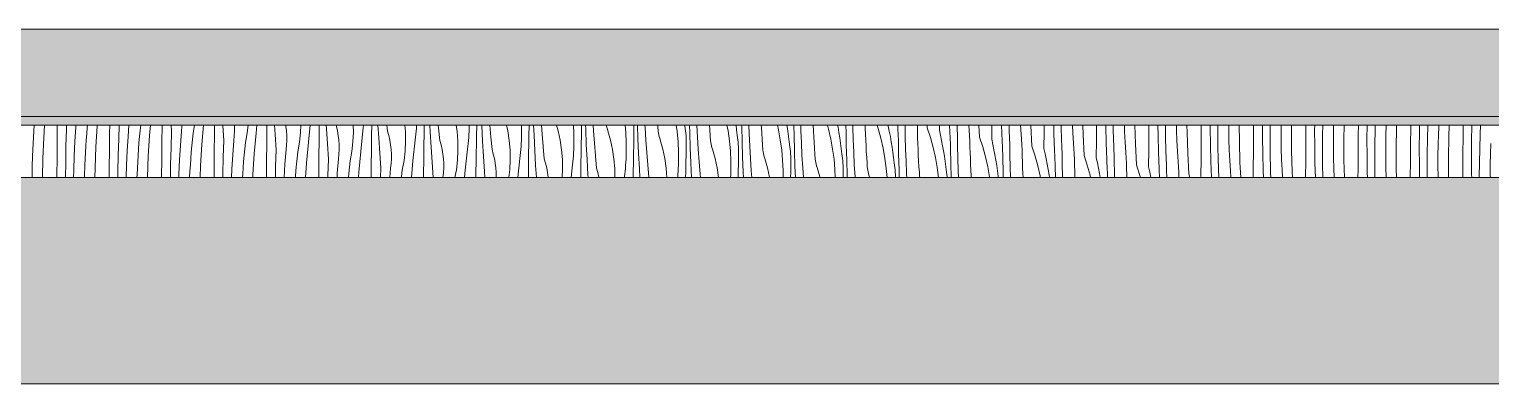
# Model space of a CAD drawing. Header units: millimetres. Extents: x -5804 to 56024, y 506 to 54141.
# Drawn here: x 29135 to 32490, y 28372 to 29185 of the extents above; entities that cross this region are included whole.
import ezdxf

# ---------------------------------------------------------------- set-up
doc = ezdxf.new("R2010")
doc.units = ezdxf.units.MM
doc.layers.add('2D Drafting - General2', color=251, linetype='Continuous', lineweight=15)
doc.layers.add('2D Drafting - General81', color=251, linetype='Continuous', lineweight=20)

# ---------------------------------------------------------------- blocks, each defined once
blk = doc.blocks.new('*X28')
at = {"layer": '2D Drafting - General81', "linetype": 'Continuous'}
for p, q in [((-66076.7, -105089.9), (-66075.7, -105076.9)), ((-66054.2, -105105.9), (-66052.4, -105076.9)), ((-66023.2, -105113.7), (-66022.9, -105076.9)), ((-66002, -105087), (-66001.6, -105076.9)), ((-65982.5, -105114.5), (-65980.5, -105081.5)), ((-65980.5, -105081.5), (-65980.2, -105076.9)), ((-65955.5, -105096.6), (-65954.2, -105082.1)), ((-65954.2, -105082.1), (-65953.7, -105076.9)), ((-65934.2, -105127.1), (-65931.1, -105079.4)), ((-65931.1, -105079.4), (-65930.9, -105076.9)), ((-65902.8, -105095.5), (-65902.6, -105076.9)), ((-65881.9, -105108.2), (-65880.8, -105076.9)), ((-65860.5, -105102.7), (-65858.5, -105076.9)), ((-65832.7, -105088.9), (-65831.5, -105076.9)), ((-65811, -105100.6), (-65808.9, -105076.9)), ((-65782.7, -105116.7), (-65782.4, -105077.4)), ((-65782.4, -105077.4), (-65782.4, -105076.9)), ((-65760.4, -105091.2), (-65761.5, -105076.9)), ((-65737.9, -105090.9), (-65736.7, -105080.2)), ((-65736.7, -105080.2), (-65736.6, -105076.9)), ((-65711.1, -105095.6), (-65707.8, -105076.9)), ((-65690.9, -105121.7), (-65687, -105076.9)), ((-65662.3, -105098.5), (-65662.1, -105077.7)), ((-65662.1, -105077.7), (-65662.1, -105076.9)), ((-65643, -105077.6), (-65643, -105076.9)), ((-65640.4, -105112.4), (-65643, -105077.6)), ((-65616.1, -105080), (-65616.3, -105076.9)), ((-65616.1, -105090.7), (-65616.1, -105080)), ((-65587.1, -105095), (-65585, -105076.9)), ((-65566.7, -105095.3), (-65564.6, -105076.9)), ((-65542, -105098.8), (-65541.8, -105077.9)), ((-65541.8, -105077.9), (-65541.8, -105076.9)), ((-65522.9, -105098.7), (-65524.3, -105076.9)), ((-65498, -105079.8), (-65498.5, -105076.9)), ((-65496.7, -105090.4), (-65498, -105079.8)), ((-65464.5, -105094.1), (-65463.7, -105076.9)), ((-65446.6, -105116.4), (-65442.2, -105076.9)), ((-65421.7, -105099.1), (-65421.5, -105078.2)), ((-65421.5, -105078.2), (-65421.4, -105076.9)), ((-65405.1, -105085.1), (-65405.6, -105076.9)), ((-65382.2, -105079.9), (-65383.1, -105076.9)), ((-65379.7, -105090.4), (-65382.2, -105079.9)), ((-65343.3, -105093.1), (-65343.6, -105076.9)), ((-65320.4, -105083.3), (-65319.7, -105076.9)), ((-65301.4, -105099.4), (-65301.1, -105078.5)), ((-65301.1, -105078.5), (-65301.1, -105076.9)), ((-65285.1, -105106.3), (-65286.8, -105076.9)), ((-65265.2, -105090.8), (-65266.5, -105076.9)), ((-65223.6, -105092.1), (-65224.9, -105076.9)), ((-65198.5, -105083.9), (-65198, -105077.1)), ((-65198, -105077.1), (-65198, -105076.9)), ((-65181, -105099.7), (-65180.7, -105078.8)), ((-65180.7, -105078.8), (-65180.6, -105076.9)), ((-65167, -105092.6), (-65167.8, -105076.9)), ((-65147.8, -105083.6), (-65148.3, -105076.9)), ((-65105.3, -105091.2), (-65107.4, -105076.9)), ((-65077.3, -105084.5), (-65077.1, -105077.6)), ((-65077.1, -105076.9), (-65077.1, -105077.6)), ((-65060.6, -105099.9), (-65060.2, -105079)), ((-65060.2, -105079), (-65060.2, -105076.9)), ((-65048.7, -105078.9), (-65048.8, -105076.9)), ((-65046.9, -105113.7), (-65048.7, -105078.9)), ((-65027.7, -105104.7), (-65030, -105076.9)), ((-64988.5, -105090.4), (-64991.4, -105076.9)), ((-64957.1, -105076.9), (-64957.1, -105098.8)), ((-64940.2, -105100.2), (-64939.7, -105079.3)), ((-64939.7, -105079.3), (-64939.7, -105076.9)), ((-64928.6, -105100), (-64929.6, -105076.9)), ((-64910, -105097.4), (-64911.5, -105076.9)), ((-64873.1, -105089.9), (-64876.7, -105076.9)), ((-64837.9, -105076.9), (-64837, -105096.4)), ((-64819.7, -105100.5), (-64819.2, -105079.6)), ((-64819.2, -105079.6), (-64819.2, -105076.9)), ((-64810, -105086.3), (-64810.3, -105076.9)), ((-64792, -105090.1), (-64792.8, -105076.9)), ((-64762, -105078.3), (-64762.3, -105076.9)), ((-64761.2, -105082.1), (-64762, -105078.3)), ((-64760.2, -105085.9), (-64761.2, -105082.1)), ((-64719.6, -105076.9), (-64718.1, -105094.1)), ((-64699.7, -105079.3), (-64699.9, -105076.9)), ((-64699.4, -105084.6), (-64699.7, -105079.3)), ((-64689.9, -105107.5), (-64690.9, -105076.9)), ((-64673.6, -105082.7), (-64673.9, -105076.9)), ((-64671.9, -105111.2), (-64673.6, -105082.7)), ((-64644.2, -105079.8), (-64644.4, -105076.9)), ((-64644, -105083.8), (-64644.2, -105079.8)), ((-64602.2, -105076.9), (-64600.1, -105091.9)), ((-64582.4, -105076.9), (-64582.2, -105079.1)), ((-64581.4, -105084.4), (-64582.2, -105079.1)), ((-64571, -105093.8), (-64571.4, -105076.9)), ((-64553.6, -105103.9), (-64554.8, -105076.9)), ((-64525.1, -105087.7), (-64525.7, -105076.9)), ((-64485.6, -105076.9), (-64483.2, -105089.7)), ((-64464.8, -105076.9), (-64463.4, -105088.1)), ((-64451.8, -105080.1), (-64451.9, -105076.9)), ((-64450.9, -105115), (-64451.8, -105080.1)), ((-64434.8, -105096.5), (-64435.5, -105076.9)), ((-64406.6, -105082.3), (-64406.8, -105076.9)), ((-64405.8, -105095.6), (-64406.6, -105082.3)), ((-64369.8, -105076.9), (-64367.4, -105087.8)), ((-64347.9, -105076.9), (-64346.6, -105084.9)), ((-64331.7, -105101.2), (-64332.2, -105076.9)), ((-64315.8, -105089.1), (-64316.1, -105076.9)), ((-64287.1, -105090.2), (-64287.7, -105076.9)), ((-64255, -105076.9), (-64252.5, -105086)), ((-64231.6, -105076.9), (-64230.6, -105081.9)), ((-64230.6, -105081.9), (-64228.5, -105094)), ((-64212.7, -105078.1), (-64212.8, -105076.9)), ((-64212.5, -105082.8), (-64212.7, -105078.1)), ((-64212.3, -105087.5), (-64212.5, -105082.8)), ((-64196.4, -105081.7), (-64196.5, -105076.9)), ((-64195.7, -105110.3), (-64196.4, -105081.7)), ((-64168.1, -105084.7), (-64168.3, -105076.9)), ((-64141.1, -105076.9), (-64138.7, -105084.5)), ((-64115.8, -105076.9), (-64115.4, -105079)), ((-64115.4, -105079), (-64112.9, -105091)), ((-64093.5, -105080.6), (-64093.7, -105076.9)), ((-64093.3, -105085.3), (-64093.5, -105080.6)), ((-64076.3, -105102.9), (-64076.6, -105076.9)), ((-64048.6, -105079.3), (-64048.8, -105076.9)), ((-64048.4, -105092.6), (-64048.6, -105079.3)), ((-64025.8, -105083.3), (-64026.2, -105076.9)), ((-63998, -105088.2), (-63997.9, -105076.9)), ((-63973.9, -105092.4), (-63974.4, -105076.9)), ((-63957.3, -105078.8), (-63957.4, -105076.9)), ((-63957.1, -105084.4), (-63957.3, -105078.8)), ((-63928.6, -105100.4), (-63930.3, -105076.9)), ((-63905.7, -105104.5), (-63907.2, -105076.9)), ((-63877.9, -105109.4), (-63877.7, -105076.9)), ((-63853.8, -105113.6), (-63855.1, -105076.9)), ((-63838, -105077.8), (-63838, -105076.9)), ((-63837.8, -105083.4), (-63838, -105077.8)), ((-63810.3, -105097.5), (-63811.6, -105076.9)), ((-63788.2, -105077.9), (-63788.3, -105076.9)), ((-63785.7, -105125.6), (-63788.2, -105077.9)), ((-63757.6, -105091.2), (-63757.5, -105076.9)), ((-63735.1, -105096.7), (-63735.6, -105076.9)), ((-63718.1, -105093.4), (-63718.4, -105076.9)), ((-63691.7, -105094.6), (-63692.5, -105076.9)), ((-63668.2, -105099), (-63668.8, -105076.9)), ((-63637.6, -105112.4), (-63637.3, -105076.9)), ((-63616, -105079.7), (-63616.1, -105076.9)), ((-63615, -105117.8), (-63616, -105079.7)), ((-63598.7, -105081.6), (-63598.8, -105076.9)), ((-63598, -105114.6), (-63598.7, -105081.6)), ((-63572.7, -105091.6), (-63573.2, -105076.9)), ((-63548.1, -105120.2), (-63549.4, -105076.9)), ((-63517.2, -105094.2), (-63517.1, -105076.9)), ((-63496, -105100.9), (-63496.3, -105076.9)), ((-63478.7, -105102.7), (-63478.8, -105076.9)), ((-63453.4, -105088.7), (-63453.5, -105076.9)), ((-63429.4, -105093.6), (-63429.6, -105076.9)), ((-63397.1, -105115.4), (-63396.9, -105076.9)), ((-63376.5, -105083.9), (-63376.5, -105076.9)), ((-63358.8, -105090.9), (-63358.7, -105076.9)), ((-63333.7, -105085.7), (-63333.7, -105076.9)), ((-63309.4, -105114.8), (-63309.6, -105076.9)), ((-63276.8, -105097.2), (-63276.6, -105076.9)), ((-63256.4, -105105), (-63256.5, -105076.9)), ((-63238.8, -105112), (-63238.5, -105079)), ((-63238.5, -105079), (-63238.5, -105076.9)), ((-63213.6, -105082.7), (-63213.5, -105076.9)), ((-63213.6, -105106.9), (-63213.6, -105082.7)), ((-63189.6, -105088.1), (-63189.4, -105076.9)), ((-63156.7, -105118.4), (-63156.4, -105079)), ((-63156.4, -105079), (-63156.4, -105076.9)), ((-63136.5, -105088.1), (-63136.4, -105076.9)), ((-63118.5, -105100.2), (-63118, -105076.9)), ((-63093.5, -105103.9), (-63093.2, -105079.7)), ((-63093.2, -105079.7), (-63093.1, -105076.9)), ((-63069.5, -105109.3), (-63069, -105076.9)), ((-63036.4, -105100.2), (-63036.2, -105076.9)), ((-63016.4, -105109.2), (-63016.2, -105076.9)), ((-62997.7, -105088.3), (-62997.4, -105076.9)), ((-62973.1, -105100.9), (-62972.4, -105076.9)), ((-62949.5, -105130.5), (-62948.6, -105082.7)), ((-62948.6, -105082.7), (-62948.4, -105076.9)), ((-62916.3, -105121.4), (-62916, -105082)), ((-62916, -105082), (-62915.9, -105076.9)), ((-62896.1, -105092.2), (-62895.9, -105076.9)), ((-62877.7, -105109.5), (-62876.6, -105076.9)), ((-62851.7, -105083.5), (-62851.3, -105076.9)), ((-62828.6, -105103.8), (-62827.5, -105076.9)), ((-62795.9, -105103.2), (-62795.7, -105076.9)), ((-62776.1, -105113.4), (-62775.5, -105076.9)), ((-62756.5, -105097.6), (-62755.5, -105076.9)), ((-66078.6, -105118.8), (-66077.7, -105104.4)), ((-66077.7, -105104.4), (-66076.7, -105089.9)), ((-66056.2, -105153.7), (-66054.2, -105105.9)), ((-66023.5, -105153.1), (-66023.2, -105113.7)), ((-66003, -105125.2), (-66002, -105087)), ((-65984.1, -105147.5), (-65982.5, -105114.5)), ((-65957.6, -105125.5), (-65956.6, -105111.1)), ((-65956.6, -105111.1), (-65955.5, -105096.6)), ((-65903.1, -105134.9), (-65902.8, -105095.5)), ((-65883, -105146.3), (-65881.9, -105108.2)), ((-65862.5, -105135.7), (-65860.5, -105102.7)), ((-65835.4, -105117.8), (-65834.1, -105103.3)), ((-65834.1, -105103.3), (-65832.7, -105088.9)), ((-65814.1, -105148.3), (-65811, -105100.6)), ((-65761.9, -105129.4), (-65760.4, -105091.2)), ((-65740.4, -105123.9), (-65737.9, -105090.9)), ((-65714.1, -105124.5), (-65712.7, -105110)), ((-65712.7, -105110), (-65711.1, -105095.6)), ((-65662.7, -105137.9), (-65662.3, -105098.5)), ((-65641.8, -105150.5), (-65640.4, -105112.4)), ((-65620.3, -105145), (-65617.9, -105112.1)), ((-65617.9, -105112.1), (-65616.7, -105101.4)), ((-65616.7, -105101.4), (-65616.1, -105090.7)), ((-65591.1, -105116.8), (-65587.1, -105095)), ((-65570.9, -105142.9), (-65566.7, -105095.3)), ((-65542.2, -105119.7), (-65542, -105098.8)), ((-65520.3, -105133.6), (-65522.9, -105098.7)), ((-65496.1, -105101.1), (-65496.7, -105090.4)), ((-65496.6, -105122.6), (-65496, -105111.9)), ((-65496, -105111.9), (-65496.1, -105101.1)), ((-65471, -105138), (-65467, -105116.1)), ((-65467, -105116.1), (-65464.5, -105094.1)), ((-65450.8, -105164.1), (-65446.6, -105116.4)), ((-65422, -105120), (-65421.7, -105099.1)), ((-65402.8, -105119.9), (-65405.1, -105085.1)), ((-65377.9, -105101), (-65379.7, -105090.4)), ((-65376.6, -105111.6), (-65377.9, -105101)), ((-65376, -105122.3), (-65376.6, -105111.6)), ((-65347, -105137.3), (-65344.4, -105115.3)), ((-65344.4, -105115.3), (-65343.3, -105093.1)), ((-65326.5, -105137.6), (-65321.2, -105090.1)), ((-65321.2, -105090.1), (-65320.4, -105083.3)), ((-65301.7, -105120.3), (-65301.4, -105099.4)), ((-65282.8, -105141.1), (-65285.1, -105106.3)), ((-65262.1, -105101.1), (-65265.2, -105090.8)), ((-65259.7, -105111.6), (-65262.1, -105101.1)), ((-65257.8, -105122.1), (-65259.7, -105111.6)), ((-65224.4, -105136.4), (-65223.3, -105114.3)), ((-65223.3, -105114.3), (-65223.6, -105092.1)), ((-65206.5, -105158.8), (-65201.1, -105111.3)), ((-65201.1, -105111.3), (-65200.3, -105104.4)), ((-65200.3, -105104.4), (-65199.6, -105097.6)), ((-65199.6, -105097.6), (-65199, -105090.8)), ((-65199, -105090.8), (-65198.5, -105083.9)), ((-65181.3, -105120.6), (-65181, -105099.7)), ((-65165, -105127.4), (-65167, -105092.6)), ((-65145.1, -105112), (-65147.8, -105083.6)), ((-65142.1, -105122.3), (-65145.1, -105112)), ((-65103.6, -105113.3), (-65105.3, -105091.2)), ((-65103.2, -105135.5), (-65103.6, -105113.3)), ((-65079.5, -105118.8), (-65078.9, -105111.9)), ((-65078.9, -105111.9), (-65078.4, -105105.1)), ((-65078.4, -105105.1), (-65077.9, -105098.2)), ((-65077.9, -105098.2), (-65077.6, -105091.4)), ((-65077.6, -105091.4), (-65077.3, -105084.5)), ((-65060.9, -105120.8), (-65060.6, -105099.9)), ((-65044.9, -105148.6), (-65046.9, -105113.7)), ((-65025, -105133.2), (-65027.7, -105104.7)), ((-64985.3, -105112.4), (-64988.5, -105090.4)), ((-64983.5, -105134.5), (-64985.3, -105112.4)), ((-64957.9, -105119.4), (-64957.5, -105112.5)), ((-64957.5, -105112.5), (-64957.2, -105105.7)), ((-64957.2, -105105.7), (-64957.1, -105098.8)), ((-64940.5, -105121.1), (-64940.2, -105100.2)), ((-64926.9, -105134.9), (-64928.6, -105100)), ((-64907.7, -105125.9), (-64910, -105097.4)), ((-64868.4, -105111.6), (-64873.1, -105089.9)), ((-64865.2, -105133.5), (-64868.4, -105111.6)), ((-64837, -105096.4), (-64837, -105120)), ((-64820.1, -105121.4), (-64819.7, -105100.5)), ((-64808.5, -105121.2), (-64810, -105086.3)), ((-64790, -105118.6), (-64792, -105090.1)), ((-64759, -105089.7), (-64760.2, -105085.9)), ((-64753, -105111.1), (-64759, -105089.7)), ((-64748.4, -105132.7), (-64753, -105111.1)), ((-64718.1, -105094.1), (-64717, -105117.6)), ((-64699.6, -105121.7), (-64699.2, -105100.8)), ((-64699.2, -105090), (-64699.4, -105084.6)), ((-64699.1, -105095.4), (-64699.2, -105090)), ((-64699.2, -105100.8), (-64699.1, -105095.4)), ((-64688.5, -105142.4), (-64689.9, -105107.5)), ((-64669.9, -105139.8), (-64671.9, -105111.2)), ((-64643.7, -105087.7), (-64644, -105083.8)), ((-64643.3, -105091.6), (-64643.7, -105087.7)), ((-64642.7, -105095.6), (-64643.3, -105091.6)), ((-64641.9, -105099.4), (-64642.7, -105095.6)), ((-64641.1, -105103.3), (-64641.9, -105099.4)), ((-64640.1, -105107.1), (-64641.1, -105103.3)), ((-64639, -105110.9), (-64640.1, -105107.1)), ((-64632.9, -105132.2), (-64639, -105110.9)), ((-64600.1, -105091.9), (-64598, -105115.3)), ((-64598, -105115.3), (-64596.9, -105138.8)), ((-64580.7, -105089.7), (-64581.4, -105084.4)), ((-64580.1, -105095.1), (-64580.7, -105089.7)), ((-64579.6, -105100.4), (-64580.1, -105095.1)), ((-64579.3, -105105.8), (-64579.6, -105100.4)), ((-64579.1, -105111.2), (-64579.3, -105105.8)), ((-64579, -105116.6), (-64579.1, -105111.2)), ((-64579.1, -105122), (-64579, -105116.6)), ((-64569.8, -105128.7), (-64571, -105093.8)), ((-64551.9, -105132.4), (-64553.6, -105103.9)), ((-64524.1, -105101), (-64525.1, -105087.7)), ((-64524, -105105), (-64524.1, -105101)), ((-64523.7, -105108.9), (-64524, -105105)), ((-64523.2, -105112.8), (-64523.7, -105108.9)), ((-64522.6, -105116.7), (-64523.2, -105112.8)), ((-64483.2, -105089.7), (-64480.1, -105113)), ((-64480.1, -105113), (-64477.9, -105136.5)), ((-64463.4, -105088.1), (-64462.1, -105100.3)), ((-64461.3, -105105.6), (-64462.1, -105100.3)), ((-64460.6, -105110.9), (-64461.3, -105105.6)), ((-64460, -105116.3), (-64460.6, -105110.9)), ((-64459.6, -105121.6), (-64460, -105116.3)), ((-64449.8, -105149.8), (-64450.9, -105115)), ((-64433.5, -105125.1), (-64434.8, -105096.5)), ((-64405, -105108.9), (-64405.8, -105095.6)), ((-64404.1, -105122.2), (-64405, -105108.9)), ((-64367.4, -105087.8), (-64363.2, -105110.9)), ((-64363.2, -105110.9), (-64360, -105134.2)), ((-64346.6, -105084.9), (-64344.9, -105097.1)), ((-64344.9, -105097.1), (-64343.4, -105109.2)), ((-64343.4, -105109.2), (-64342, -105121.4)), ((-64330.9, -105136.1), (-64331.7, -105101.2)), ((-64314.8, -105117.7), (-64315.8, -105089.1)), ((-64286.5, -105103.5), (-64287.1, -105090.2)), ((-64285.8, -105116.8), (-64286.5, -105103.5)), ((-64252.5, -105086), (-64247.3, -105108.9)), ((-64247.3, -105108.9), (-64243.1, -105132.1)), ((-64228.5, -105094), (-64226.6, -105106.1)), ((-64226.6, -105106.1), (-64224.8, -105118.2)), ((-64211.7, -105122.4), (-64212.3, -105087.5)), ((-64194.7, -105138.9), (-64195.7, -105110.3)), ((-64167.6, -105098), (-64168.1, -105084.7)), ((-64167.1, -105111.3), (-64167.6, -105098)), ((-64166.4, -105124.6), (-64167.1, -105111.3)), ((-64138.7, -105084.5), (-64132.4, -105107.2)), ((-64132.4, -105107.2), (-64127.2, -105130.1)), ((-64112.9, -105091), (-64110.5, -105103)), ((-64110.5, -105103), (-64108.4, -105115.1)), ((-64108.4, -105115.1), (-64106.5, -105127.2)), ((-64093.1, -105090), (-64093.3, -105085.3)), ((-64092.9, -105094.6), (-64093.1, -105090)), ((-64092.7, -105099.3), (-64092.9, -105094.6)), ((-64092.4, -105104), (-64092.7, -105099.3)), ((-64092.2, -105108.7), (-64092.4, -105104)), ((-64091.6, -105143.6), (-64092.2, -105108.7)), ((-64075.7, -105131.5), (-64076.3, -105102.9)), ((-64048, -105105.9), (-64048.4, -105092.6)), ((-64047.6, -105119.2), (-64048, -105105.9)), ((-64025.8, -105083.3), (-64018.6, -105105.7)), ((-64018.6, -105105.7), (-64012.4, -105128.3)), ((-63998, -105088.2), (-63995.3, -105100.2)), ((-63995.3, -105100.2), (-63992.8, -105112.2)), ((-63992.8, -105112.2), (-63990.5, -105124.2)), ((-63973.7, -105097.1), (-63973.9, -105092.4)), ((-63973.5, -105101.8), (-63973.7, -105097.1)), ((-63973.3, -105106.5), (-63973.5, -105101.8)), ((-63973, -105111.1), (-63973.3, -105106.5)), ((-63972.8, -105115.8), (-63973, -105111.1)), ((-63972.6, -105120.5), (-63972.8, -105115.8)), ((-63956.9, -105089.9), (-63957.1, -105084.4)), ((-63956.6, -105095.5), (-63956.9, -105089.9)), ((-63956.3, -105124.1), (-63956.6, -105095.5)), ((-63928.3, -105113.7), (-63928.6, -105100.4)), ((-63927.9, -105127.1), (-63928.3, -105113.7)), ((-63905.7, -105104.5), (-63898.5, -105126.8)), ((-63877.9, -105109.4), (-63875.2, -105121.3)), ((-63853.6, -105118.3), (-63853.8, -105113.6)), ((-63837.7, -105088.9), (-63837.8, -105083.4)), ((-63837.5, -105094.5), (-63837.7, -105088.9)), ((-63837.3, -105100), (-63837.5, -105094.5)), ((-63837, -105105.6), (-63837.3, -105100)), ((-63836.8, -105111.1), (-63837, -105105.6)), ((-63836.5, -105116.7), (-63836.8, -105111.1)), ((-63836.2, -105145.2), (-63836.5, -105116.7)), ((-63808.5, -105121.6), (-63810.3, -105097.5)), ((-63757.9, -105130.5), (-63757.6, -105091.2)), ((-63733.7, -105134.8), (-63735.1, -105096.7)), ((-63717.9, -105099), (-63718.1, -105093.4)), ((-63717.8, -105104.5), (-63717.9, -105099)), ((-63717.6, -105110.1), (-63717.8, -105104.5)), ((-63717.4, -105115.6), (-63717.6, -105110.1)), ((-63717.2, -105121.2), (-63717.4, -105115.6)), ((-63690.3, -105118.7), (-63691.7, -105094.6)), ((-63665.6, -105146.8), (-63668.2, -105099)), ((-63637.8, -105151.7), (-63637.6, -105112.4)), ((-63597.9, -105120.2), (-63598, -105114.6)), ((-63571.6, -105115.8), (-63572.7, -105091.6)), ((-63570.2, -105139.9), (-63571.6, -105115.8)), ((-63517.5, -105133.5), (-63517.2, -105094.2)), ((-63495, -105139), (-63496, -105100.9)), ((-63478, -105135.8), (-63478.7, -105102.7)), ((-63452.6, -105112.8), (-63453.4, -105088.7)), ((-63451.6, -105136.9), (-63452.6, -105112.8)), ((-63428, -105141.4), (-63429.4, -105093.6)), ((-63397.4, -105154.7), (-63397.1, -105115.4)), ((-63375.9, -105122), (-63376.5, -105083.9)), ((-63358.6, -105123.9), (-63358.8, -105090.9)), ((-63333.3, -105109.8), (-63333.7, -105085.7)), ((-63332.6, -105134), (-63333.3, -105109.8)), ((-63308, -105162.6), (-63309.4, -105114.8)), ((-63277.1, -105136.5), (-63276.8, -105097.2)), ((-63255.8, -105143.2), (-63256.4, -105105)), ((-63238.5, -105145.1), (-63238.8, -105112)), ((-63213.2, -105131), (-63213.6, -105106.9)), ((-63189.3, -105135.9), (-63189.6, -105088.1)), ((-63136.3, -105126.2), (-63136.5, -105088.1)), ((-63118.7, -105133.2), (-63118.5, -105100.2)), ((-63093.5, -105128), (-63093.5, -105103.9)), ((-63069.2, -105157.1), (-63069.5, -105109.3)), ((-63036.7, -105139.5), (-63036.4, -105100.2)), ((-63016.3, -105147.4), (-63016.4, -105109.2)), ((-62998.4, -105121.3), (-62997.7, -105088.3)), ((-62973.5, -105125.1), (-62973.1, -105100.9)), ((-62896.4, -105130.4), (-62896.1, -105092.2)), ((-62878.3, -105142.5), (-62877.7, -105109.5)), ((-62853, -105122.1), (-62852.3, -105097.9)), ((-62852.3, -105097.9), (-62851.7, -105083.5)), ((-62829.4, -105151.6), (-62828.6, -105103.8)), ((-62796.2, -105142.5), (-62795.9, -105103.2)), ((-62776.3, -105151.6), (-62776.1, -105113.4)), ((-62757.6, -105130.6), (-62756.5, -105097.6)), ((-66080.6, -105172), (-66079.9, -105147.8)), ((-66079.9, -105147.8), (-66079.3, -105133.3)), ((-66079.3, -105133.3), (-66078.6, -105118.8)), ((-66003.7, -105163.3), (-66003, -105125.2)), ((-65985.2, -105180.5), (-65984.1, -105147.5)), ((-65959.2, -105154.5), (-65958.5, -105140)), ((-65958.5, -105140), (-65957.6, -105125.5)), ((-65936.1, -105174.9), (-65934.2, -105127.1)), ((-65903.5, -105174.2), (-65903.1, -105134.9)), ((-65883.6, -105184.5), (-65883, -105146.3)), ((-65864, -105168.7), (-65862.5, -105135.7)), ((-65838.4, -105161.2), (-65837.5, -105146.7)), ((-65837.5, -105146.7), (-65836.5, -105132.2)), ((-65836.5, -105132.2), (-65835.4, -105117.8)), ((-65816.1, -105196.1), (-65814.1, -105148.3)), ((-65783.1, -105156.1), (-65782.7, -105116.7)), ((-65762.9, -105167.5), (-65761.9, -105129.4)), ((-65742.4, -105156.8), (-65740.4, -105123.9)), ((-65716.5, -105153.4), (-65715.3, -105138.9)), ((-65715.3, -105138.9), (-65714.1, -105124.5)), ((-65694, -105169.4), (-65690.9, -105121.7)), ((-65663, -105177.2), (-65662.7, -105137.9)), ((-65622.3, -105178), (-65620.3, -105145)), ((-65595.3, -105160.1), (-65594, -105145.7)), ((-65594, -105145.7), (-65592.6, -105131.2)), ((-65592.6, -105131.2), (-65591.1, -105116.8)), ((-65574, -105190.6), (-65570.9, -105142.9)), ((-65542.6, -105159.1), (-65542.2, -105119.7)), ((-65521.7, -105171.7), (-65520.3, -105133.6)), ((-65500.3, -105166.2), (-65497.8, -105133.2)), ((-65497.8, -105133.2), (-65496.6, -105122.6)), ((-65472.5, -105152.4), (-65471, -105138)), ((-65422.5, -105180.2), (-65422.2, -105140.9)), ((-65422.2, -105140.9), (-65422, -105120)), ((-65400.2, -105154.7), (-65402.8, -105119.9)), ((-65377.7, -105154.4), (-65376.5, -105143.7)), ((-65376.5, -105143.7), (-65376, -105133)), ((-65376, -105133), (-65376, -105122.3)), ((-65350.9, -105159.1), (-65347, -105137.3)), ((-65330.7, -105185.2), (-65326.5, -105137.6)), ((-65302.1, -105162.1), (-65301.9, -105141.2)), ((-65301.9, -105141.2), (-65301.7, -105120.3)), ((-65280.2, -105175.9), (-65282.8, -105141.1)), ((-65256.6, -105132.8), (-65257.8, -105122.1)), ((-65255.9, -105143.5), (-65256.6, -105132.8)), ((-65255.9, -105154.2), (-65255.9, -105143.5)), ((-65226.9, -105158.5), (-65224.4, -105136.4)), ((-65181.8, -105162.3), (-65181.6, -105141.4)), ((-65181.6, -105141.4), (-65181.3, -105120.6)), ((-65162.7, -105162.3), (-65165, -105127.4)), ((-65139.6, -105132.7), (-65142.1, -105122.3)), ((-65137.7, -105143.3), (-65139.6, -105132.7)), ((-65136.5, -105154), (-65137.7, -105143.3)), ((-65104.3, -105157.6), (-65103.2, -105135.5)), ((-65086.4, -105180), (-65081.1, -105132.4)), ((-65081.1, -105132.4), (-65080.3, -105125.6)), ((-65080.3, -105125.6), (-65079.5, -105118.8)), ((-65061.5, -105162.6), (-65061.3, -105141.7)), ((-65061.3, -105141.7), (-65060.9, -105120.8)), ((-65042.6, -105183.4), (-65044.9, -105148.6)), ((-65022, -105143.5), (-65025, -105133.2)), ((-65019.5, -105153.9), (-65022, -105143.5)), ((-64983.1, -105156.6), (-64983.5, -105134.5)), ((-64961, -105153.6), (-64960.2, -105146.8)), ((-64960.2, -105146.8), (-64959.5, -105139.9)), ((-64959.5, -105139.9), (-64958.9, -105133.1)), ((-64958.9, -105133.1), (-64958.3, -105126.3)), ((-64958.3, -105126.3), (-64957.9, -105119.4)), ((-64941.2, -105162.9), (-64940.9, -105142)), ((-64940.9, -105142), (-64940.5, -105121.1)), ((-64924.9, -105169.8), (-64926.9, -105134.9)), ((-64905, -105154.3), (-64907.7, -105125.9)), ((-64863.4, -105155.6), (-64865.2, -105133.5)), ((-64838.8, -105154.3), (-64838.3, -105147.4)), ((-64838.3, -105147.4), (-64837.8, -105140.6)), ((-64837.8, -105140.6), (-64837.4, -105133.7)), ((-64837.4, -105133.7), (-64837.2, -105126.8)), ((-64837.2, -105126.8), (-64837, -105120)), ((-64820.8, -105163.2), (-64820.5, -105142.3)), ((-64820.5, -105142.3), (-64820.1, -105121.4)), ((-64806.8, -105156.1), (-64808.5, -105121.2)), ((-64787.6, -105147.1), (-64790, -105118.6)), ((-64784.9, -105175.5), (-64787.6, -105147.1)), ((-64745.1, -105154.7), (-64748.4, -105132.7)), ((-64717.4, -105154.9), (-64717.1, -105148)), ((-64717.1, -105148), (-64716.9, -105141.1)), ((-64717, -105117.6), (-64716.9, -105141.1)), ((-64700.4, -105163.5), (-64700, -105142.6)), ((-64700, -105142.6), (-64699.6, -105121.7)), ((-64686.7, -105177.3), (-64688.5, -105142.4)), ((-64667.5, -105168.2), (-64669.9, -105139.8)), ((-64628.3, -105153.9), (-64632.9, -105132.2)), ((-64596.9, -105138.8), (-64596.9, -105162.3)), ((-64580, -105163.7), (-64579.5, -105142.8)), ((-64579.5, -105142.8), (-64579.1, -105122)), ((-64568.4, -105163.6), (-64569.8, -105128.7)), ((-64549.8, -105160.9), (-64551.9, -105132.4)), ((-64521.9, -105120.6), (-64522.6, -105116.7)), ((-64521, -105124.5), (-64521.9, -105120.6)), ((-64520, -105128.3), (-64521, -105124.5)), ((-64518.9, -105132.1), (-64520, -105128.3)), ((-64512.9, -105153.4), (-64518.9, -105132.1)), ((-64477.9, -105136.5), (-64476.8, -105160)), ((-64459.2, -105127), (-64459.6, -105121.6)), ((-64459.5, -105164), (-64459, -105143.1)), ((-64459, -105132.4), (-64459.2, -105127)), ((-64459, -105137.7), (-64459, -105132.4)), ((-64459, -105143.1), (-64459, -105137.7)), ((-64448.3, -105184.7), (-64449.8, -105149.8)), ((-64431.8, -105153.6), (-64433.5, -105125.1)), ((-64403.9, -105126.1), (-64404.1, -105122.2)), ((-64403.6, -105130.1), (-64403.9, -105126.1)), ((-64403.1, -105134), (-64403.6, -105130.1)), ((-64402.5, -105137.9), (-64403.1, -105134)), ((-64401.8, -105141.8), (-64402.5, -105137.9)), ((-64401, -105145.6), (-64401.8, -105141.8)), ((-64400, -105149.4), (-64401, -105145.6)), ((-64398.8, -105153.2), (-64400, -105149.4)), ((-64360, -105134.2), (-64357.9, -105157.6)), ((-64341.2, -105126.7), (-64342, -105121.4)), ((-64340.5, -105132.1), (-64341.2, -105126.7)), ((-64339.9, -105137.4), (-64340.5, -105132.1)), ((-64339.5, -105142.8), (-64339.9, -105137.4)), ((-64339.2, -105148.2), (-64339.5, -105142.8)), ((-64339, -105153.5), (-64339.2, -105148.2)), ((-64329.7, -105171), (-64330.9, -105136.1)), ((-64313.4, -105146.2), (-64314.8, -105117.7)), ((-64311.7, -105174.8), (-64313.4, -105146.2)), ((-64284.9, -105130.1), (-64285.8, -105116.8)), ((-64284, -105143.4), (-64284.9, -105130.1)), ((-64283.8, -105147.3), (-64284, -105143.4)), ((-64283.5, -105151.2), (-64283.8, -105147.3)), ((-64243.1, -105132.1), (-64239.9, -105155.4)), ((-64224.8, -105118.2), (-64223.3, -105130.4)), ((-64223.3, -105130.4), (-64222, -105142.6)), ((-64221.2, -105147.9), (-64222, -105142.6)), ((-64220.5, -105153.2), (-64221.2, -105147.9)), ((-64210.8, -105157.3), (-64211.7, -105122.4)), ((-64193.4, -105167.4), (-64194.7, -105138.9)), ((-64165.7, -105137.9), (-64166.4, -105124.6)), ((-64164.9, -105151.2), (-64165.7, -105137.9)), ((-64127.2, -105130.1), (-64123, -105153.3)), ((-64106.5, -105127.2), (-64104.8, -105139.4)), ((-64104.8, -105139.4), (-64103.2, -105151.6)), ((-64090.7, -105178.5), (-64091.6, -105143.6)), ((-64074.6, -105160), (-64075.7, -105131.5)), ((-64047, -105132.5), (-64047.6, -105119.2)), ((-64046.4, -105145.8), (-64047, -105132.5)), ((-64045.6, -105159.1), (-64046.4, -105145.8)), ((-64012.4, -105128.3), (-64007.2, -105151.3)), ((-63990.5, -105124.2), (-63988.3, -105136.3)), ((-63988.3, -105136.3), (-63986.4, -105148.4)), ((-63986.4, -105148.4), (-63984.7, -105160.6)), ((-63972.4, -105125.2), (-63972.6, -105120.5)), ((-63972.1, -105129.8), (-63972.4, -105125.2)), ((-63971.5, -105164.7), (-63972.1, -105129.8)), ((-63955.6, -105152.6), (-63956.3, -105124.1)), ((-63927.5, -105140.4), (-63927.9, -105127.1)), ((-63926.9, -105153.7), (-63927.5, -105140.4)), ((-63898.5, -105126.8), (-63892.3, -105149.5)), ((-63892.3, -105149.5), (-63887.1, -105172.5)), ((-63875.2, -105121.3), (-63872.7, -105133.3)), ((-63872.7, -105133.3), (-63870.4, -105145.4)), ((-63870.4, -105145.4), (-63868.3, -105157.5)), ((-63853.4, -105123), (-63853.6, -105118.3)), ((-63853.2, -105127.6), (-63853.4, -105123)), ((-63853, -105132.3), (-63853.2, -105127.6)), ((-63852.8, -105137), (-63853, -105132.3)), ((-63852.5, -105141.7), (-63852.8, -105137)), ((-63852.3, -105146.3), (-63852.5, -105141.7)), ((-63852.1, -105151), (-63852.3, -105146.3)), ((-63835.5, -105173.8), (-63836.2, -105145.2)), ((-63808.2, -105134.9), (-63808.5, -105121.6)), ((-63807.9, -105148.2), (-63808.2, -105134.9)), ((-63807.4, -105161.5), (-63807.9, -105148.2)), ((-63785.7, -105125.6), (-63778.5, -105148)), ((-63778.5, -105148), (-63772.2, -105170.7)), ((-63757.9, -105130.5), (-63755.2, -105142.5)), ((-63755.2, -105142.5), (-63752.7, -105154.5)), ((-63733.5, -105139.5), (-63733.7, -105134.8)), ((-63733.3, -105144.1), (-63733.5, -105139.5)), ((-63733.1, -105148.8), (-63733.3, -105144.1)), ((-63732.9, -105153.5), (-63733.1, -105148.8)), ((-63717, -105126.7), (-63717.2, -105121.2)), ((-63716.7, -105132.3), (-63717, -105126.7)), ((-63716.5, -105137.8), (-63716.7, -105132.3)), ((-63716.1, -105166.4), (-63716.5, -105137.8)), ((-63688.4, -105142.8), (-63690.3, -105118.7)), ((-63688.2, -105156.1), (-63688.4, -105142.8)), ((-63665.6, -105146.8), (-63658.4, -105169.2)), ((-63613.7, -105156), (-63615, -105117.8)), ((-63597.7, -105125.7), (-63597.9, -105120.2)), ((-63597.5, -105131.3), (-63597.7, -105125.7)), ((-63597.3, -105136.8), (-63597.5, -105131.3)), ((-63597.1, -105142.4), (-63597.3, -105136.8)), ((-63596.9, -105147.9), (-63597.1, -105142.4)), ((-63596.7, -105153.5), (-63596.9, -105147.9)), ((-63568.4, -105163.9), (-63570.2, -105139.9)), ((-63545.5, -105168), (-63548.1, -105120.2)), ((-63517.7, -105172.9), (-63517.5, -105133.5)), ((-63493.6, -105177.1), (-63495, -105139)), ((-63477.8, -105141.3), (-63478, -105135.8)), ((-63477.6, -105146.9), (-63477.8, -105141.3)), ((-63477.5, -105152.4), (-63477.6, -105146.9)), ((-63450.1, -105161), (-63451.6, -105136.9)), ((-63425.5, -105189.1), (-63428, -105141.4)), ((-63374.9, -105160.2), (-63375.9, -105122)), ((-63357.9, -105157), (-63358.6, -105123.9)), ((-63331.5, -105158.1), (-63332.6, -105134)), ((-63277.4, -105175.9), (-63277.1, -105136.5)), ((-63254.8, -105181.3), (-63255.8, -105143.2)), ((-63237.8, -105178.1), (-63238.5, -105145.1)), ((-63212.5, -105155.1), (-63213.2, -105131)), ((-63187.9, -105183.7), (-63189.3, -105135.9)), ((-63157, -105157.7), (-63156.7, -105118.4)), ((-63135.8, -105164.4), (-63136.3, -105126.2)), ((-63118.5, -105166.3), (-63118.7, -105133.2)), ((-63093.2, -105152.2), (-63093.5, -105128)), ((-63036.9, -105178.9), (-63036.7, -105139.5)), ((-63015.7, -105185.5), (-63016.3, -105147.4)), ((-62998.6, -105154.4), (-62998.4, -105121.3)), ((-62973.5, -105149.2), (-62973.5, -105125.1)), ((-62973.1, -105173.4), (-62973.5, -105149.2)), ((-62949.2, -105178.3), (-62949.5, -105130.5)), ((-62916.6, -105160.7), (-62916.3, -105121.4)), ((-62896.2, -105168.6), (-62896.4, -105130.4)), ((-62878.6, -105175.6), (-62878.3, -105142.5)), ((-62853.4, -105146.2), (-62853, -105122.1)), ((-62853.4, -105170.4), (-62853.4, -105146.2)), ((-62796.5, -105181.9), (-62796.2, -105142.5)), ((-62758.3, -105163.7), (-62757.6, -105130.6)), ((-62733.3, -105167.4), (-62733, -105143.3)), ((-62733, -105143.3), (-62732.2, -105119.1)), ((-66081, -105196.1), (-66080.6, -105172)), ((-66056.9, -105196.9), (-66056.2, -105153.7)), ((-66023.8, -105192.4), (-66023.5, -105153.1)), ((-66003.9, -105196.9), (-66003.7, -105163.3)), ((-65985.5, -105196.9), (-65985.2, -105180.5)), ((-65960.6, -105193.1), (-65959.8, -105169)), ((-65959.8, -105169), (-65959.2, -105154.5)), ((-65936.5, -105196.9), (-65936.1, -105174.9)), ((-65903.6, -105196.9), (-65903.5, -105174.2)), ((-65865, -105196.9), (-65864, -105168.7)), ((-65839.8, -105190.2), (-65839.2, -105175.7)), ((-65839.2, -105175.7), (-65838.4, -105161.2)), ((-65783.4, -105195.4), (-65783.1, -105156.1)), ((-65763.4, -105196.9), (-65762.9, -105167.5)), ((-65744, -105189.8), (-65742.4, -105156.8)), ((-65719.1, -105196.9), (-65718.4, -105182.4)), ((-65718.4, -105182.4), (-65717.5, -105167.9)), ((-65717.5, -105167.9), (-65716.5, -105153.4)), ((-65695.2, -105196.9), (-65694, -105169.4)), ((-65663.2, -105196.9), (-65663, -105177.2)), ((-65642.8, -105188.7), (-65641.8, -105150.5)), ((-65623.2, -105196.9), (-65622.3, -105178)), ((-65597.4, -105189.1), (-65596.4, -105174.6)), ((-65596.4, -105174.6), (-65595.3, -105160.1)), ((-65542.9, -105196.9), (-65542.6, -105159.1)), ((-65522.4, -105196.9), (-65521.7, -105171.7)), ((-65502.1, -105196.9), (-65500.3, -105166.2)), ((-65476.3, -105195.7), (-65475.2, -105181.3)), ((-65475.2, -105181.3), (-65473.9, -105166.8)), ((-65473.9, -105166.8), (-65472.5, -105152.4)), ((-65452.9, -105196.9), (-65450.8, -105164.1)), ((-65422.7, -105196.9), (-65422.5, -105180.2)), ((-65401.7, -105192.9), (-65400.2, -105154.7)), ((-65380.2, -105187.4), (-65377.7, -105154.4)), ((-65353.9, -105188), (-65352.5, -105173.6)), ((-65352.5, -105173.6), (-65350.9, -105159.1)), ((-65302.4, -105196.9), (-65302.1, -105162.1)), ((-65281, -105196.9), (-65280.2, -105175.9)), ((-65259.2, -105196.9), (-65257.7, -105175.6)), ((-65257.7, -105175.6), (-65256.5, -105164.9)), ((-65256.5, -105164.9), (-65255.9, -105154.2)), ((-65232.4, -105194.7), (-65230.9, -105180.3)), ((-65230.9, -105180.3), (-65226.9, -105158.5)), ((-65209.8, -105196.9), (-65206.5, -105158.8)), ((-65182.2, -105196.9), (-65182, -105183.2)), ((-65182, -105183.2), (-65181.8, -105162.3)), ((-65160.1, -105196.9), (-65162.7, -105162.3)), ((-65135.9, -105164.7), (-65136.5, -105154)), ((-65136.4, -105186.1), (-65135.8, -105175.4)), ((-65135.8, -105175.4), (-65135.9, -105164.7)), ((-65110, -105196.9), (-65106.8, -105179.7)), ((-65106.8, -105179.7), (-65104.3, -105157.6)), ((-65087.9, -105196.9), (-65086.4, -105180)), ((-65061.9, -105196.9), (-65061.8, -105183.5)), ((-65061.8, -105183.5), (-65061.5, -105162.6)), ((-65041.6, -105196.9), (-65042.6, -105183.4)), ((-65017.7, -105164.5), (-65019.5, -105153.9)), ((-65016.4, -105175.1), (-65017.7, -105164.5)), ((-65015.8, -105185.8), (-65016.4, -105175.1)), ((-64986.3, -105196.9), (-64984.2, -105178.8)), ((-64984.2, -105178.8), (-64983.1, -105156.6)), ((-64965.9, -105196.9), (-64961, -105153.6)), ((-64941.6, -105196.9), (-64941.5, -105183.8)), ((-64941.5, -105183.8), (-64941.2, -105162.9)), ((-64923.1, -105196.9), (-64924.9, -105169.8)), ((-64901.9, -105164.6), (-64905, -105154.3)), ((-64899.5, -105175.1), (-64901.9, -105164.6)), ((-64897.6, -105185.6), (-64899.5, -105175.1)), ((-64864, -105196.9), (-64863.1, -105177.8)), ((-64863.1, -105177.8), (-64863.4, -105155.6)), ((-64843.4, -105196.9), (-64840.9, -105174.8)), ((-64840.9, -105174.8), (-64840.1, -105167.9)), ((-64840.1, -105167.9), (-64839.4, -105161.1)), ((-64839.4, -105161.1), (-64838.8, -105154.3)), ((-64821.1, -105184.1), (-64820.8, -105163.2)), ((-64804.8, -105190.9), (-64806.8, -105156.1)), ((-64781.8, -105185.8), (-64784.9, -105175.5)), ((-64743.4, -105176.8), (-64745.1, -105154.7)), ((-64743, -105196.9), (-64743.4, -105176.8)), ((-64720.1, -105189.1), (-64719.3, -105182.3)), ((-64719.3, -105182.3), (-64718.7, -105175.4)), ((-64718.7, -105175.4), (-64718.2, -105168.6)), ((-64718.2, -105168.6), (-64717.7, -105161.7)), ((-64717.7, -105161.7), (-64717.4, -105154.9)), ((-64700.7, -105184.3), (-64700.4, -105163.5)), ((-64685.6, -105196.9), (-64686.7, -105177.3)), ((-64664.8, -105196.7), (-64667.5, -105168.2)), ((-64625.1, -105175.9), (-64628.3, -105153.9)), ((-64623.4, -105196.9), (-64625.1, -105175.9)), ((-64598.1, -105189.8), (-64597.7, -105182.9)), ((-64597.7, -105182.9), (-64597.3, -105176)), ((-64597.3, -105176), (-64597, -105169.2)), ((-64597, -105169.2), (-64596.9, -105162.3)), ((-64580.3, -105184.6), (-64580, -105163.7)), ((-64566.7, -105196.9), (-64568.4, -105163.6)), ((-64547.5, -105189.4), (-64549.8, -105160.9)), ((-64508.2, -105175.1), (-64512.9, -105153.4)), ((-64505, -105196.9), (-64508.2, -105175.1)), ((-64477, -105190.4), (-64476.8, -105183.5)), ((-64476.8, -105160), (-64476.8, -105183.5)), ((-64459.9, -105184.9), (-64459.5, -105164)), ((-64429.8, -105182.1), (-64431.8, -105153.6)), ((-64428.5, -105196.9), (-64429.8, -105182.1)), ((-64392.8, -105174.6), (-64398.8, -105153.2)), ((-64388.1, -105196.3), (-64392.8, -105174.6)), ((-64357.9, -105157.6), (-64356.8, -105181.1)), ((-64356.8, -105181.1), (-64356.7, -105196.9)), ((-64339.4, -105185.2), (-64339, -105164.3)), ((-64338.9, -105158.9), (-64339, -105153.5)), ((-64339, -105164.3), (-64338.9, -105158.9)), ((-64328.6, -105196.9), (-64329.7, -105171)), ((-64310.1, -105196.9), (-64311.7, -105174.8)), ((-64283.1, -105155.2), (-64283.5, -105151.2)), ((-64282.5, -105159.1), (-64283.1, -105155.2)), ((-64281.7, -105162.9), (-64282.5, -105159.1)), ((-64280.9, -105166.8), (-64281.7, -105162.9)), ((-64279.9, -105170.6), (-64280.9, -105166.8)), ((-64278.8, -105174.4), (-64279.9, -105170.6)), ((-64272.7, -105195.7), (-64278.8, -105174.4)), ((-64239.9, -105155.4), (-64237.8, -105178.8)), ((-64237.8, -105178.8), (-64237, -105196.9)), ((-64219.9, -105158.6), (-64220.5, -105153.2)), ((-64219.4, -105164), (-64219.9, -105158.6)), ((-64219.1, -105169.3), (-64219.4, -105164)), ((-64218.9, -105174.7), (-64219.1, -105169.3)), ((-64218.8, -105180.1), (-64218.9, -105174.7)), ((-64218.9, -105185.5), (-64218.8, -105180.1)), ((-64209.6, -105192.2), (-64210.8, -105157.3)), ((-64191.7, -105195.9), (-64193.4, -105167.4)), ((-64163.9, -105164.5), (-64164.9, -105151.2)), ((-64163.8, -105168.5), (-64163.9, -105164.5)), ((-64163.5, -105172.4), (-64163.8, -105168.5)), ((-64163, -105176.3), (-64163.5, -105172.4)), ((-64162.4, -105180.2), (-64163, -105176.3)), ((-64161.7, -105184.1), (-64162.4, -105180.2)), ((-64123, -105153.3), (-64119.9, -105176.6)), ((-64119.9, -105176.6), (-64118, -105196.9)), ((-64103.2, -105151.6), (-64101.9, -105163.8)), ((-64101.1, -105169.1), (-64101.9, -105163.8)), ((-64100.4, -105174.4), (-64101.1, -105169.1)), ((-64099.8, -105179.8), (-64100.4, -105174.4)), ((-64099.4, -105185.1), (-64099.8, -105179.8)), ((-64090.1, -105196.9), (-64090.7, -105178.5)), ((-64073.3, -105188.6), (-64074.6, -105160)), ((-64044.8, -105172.4), (-64045.6, -105159.1)), ((-64043.9, -105185.7), (-64044.8, -105172.4)), ((-64007.2, -105151.3), (-64003, -105174.4)), ((-64003, -105174.4), (-63999.9, -105196.9)), ((-63984.7, -105160.6), (-63983.2, -105172.7)), ((-63983.2, -105172.7), (-63981.8, -105184.9)), ((-63970.7, -105196.9), (-63971.5, -105164.7)), ((-63954.6, -105181.2), (-63955.6, -105152.6)), ((-63953.8, -105196.9), (-63954.6, -105181.2)), ((-63926.3, -105167), (-63926.9, -105153.7)), ((-63925.6, -105180.3), (-63926.3, -105167)), ((-63924.7, -105193.6), (-63925.6, -105180.3)), ((-63887.1, -105172.5), (-63882.9, -105195.6)), ((-63868.3, -105157.5), (-63866.4, -105169.6)), ((-63866.4, -105169.6), (-63864.6, -105181.7)), ((-63864.6, -105181.7), (-63863.1, -105193.9)), ((-63851.5, -105185.9), (-63852.1, -105151)), ((-63834.7, -105196.9), (-63835.5, -105173.8)), ((-63806.9, -105174.9), (-63807.4, -105161.5)), ((-63806.2, -105188.2), (-63806.9, -105174.9)), ((-63772.2, -105170.7), (-63767, -105193.6)), ((-63752.7, -105154.5), (-63750.3, -105166.6)), ((-63750.3, -105166.6), (-63748.2, -105178.6)), ((-63748.2, -105178.6), (-63746.3, -105190.8)), ((-63732.7, -105158.2), (-63732.9, -105153.5)), ((-63732.5, -105162.8), (-63732.7, -105158.2)), ((-63732.2, -105167.5), (-63732.5, -105162.8)), ((-63732, -105172.2), (-63732.2, -105167.5)), ((-63731.6, -105196.9), (-63732, -105172.2)), ((-63715.5, -105195), (-63716.1, -105166.4)), ((-63687.8, -105169.4), (-63688.2, -105156.1)), ((-63687.4, -105182.7), (-63687.8, -105169.4)), ((-63686.8, -105196), (-63687.4, -105182.7)), ((-63658.4, -105169.2), (-63652.2, -105191.9)), ((-63637.8, -105151.7), (-63635.1, -105163.7)), ((-63635.1, -105163.7), (-63632.6, -105175.7)), ((-63632.6, -105175.7), (-63630.3, -105187.7)), ((-63613.5, -105160.6), (-63613.7, -105156)), ((-63613.3, -105165.3), (-63613.5, -105160.6)), ((-63613.1, -105170), (-63613.3, -105165.3)), ((-63612.8, -105174.7), (-63613.1, -105170)), ((-63612.6, -105179.3), (-63612.8, -105174.7)), ((-63612.4, -105184), (-63612.6, -105179.3)), ((-63596.4, -105159), (-63596.7, -105153.5)), ((-63596.1, -105187.6), (-63596.4, -105159)), ((-63568.1, -105177.3), (-63568.4, -105163.9)), ((-63567.7, -105190.6), (-63568.1, -105177.3)), ((-63545.5, -105168), (-63538.3, -105190.4)), ((-63517.7, -105172.9), (-63515, -105184.8)), ((-63493.4, -105181.8), (-63493.6, -105177.1)), ((-63493.2, -105186.5), (-63493.4, -105181.8)), ((-63477.3, -105158), (-63477.5, -105152.4)), ((-63477, -105163.5), (-63477.3, -105158)), ((-63476.8, -105169.1), (-63477, -105163.5)), ((-63476.6, -105174.6), (-63476.8, -105169.1)), ((-63476.3, -105180.2), (-63476.6, -105174.6)), ((-63476.1, -105196.9), (-63476.3, -105180.2)), ((-63448.3, -105185.1), (-63450.1, -105161)), ((-63397.7, -105194), (-63397.4, -105154.7)), ((-63373.6, -105196.9), (-63374.9, -105160.2)), ((-63357.7, -105162.5), (-63357.9, -105157)), ((-63357.6, -105168.1), (-63357.7, -105162.5)), ((-63357.4, -105173.6), (-63357.6, -105168.1)), ((-63357.2, -105179.2), (-63357.4, -105173.6)), ((-63357, -105184.7), (-63357.2, -105179.2)), ((-63330, -105182.2), (-63331.5, -105158.1)), ((-63328.9, -105196.9), (-63330, -105182.2)), ((-63306.1, -105196.9), (-63308, -105162.6)), ((-63277.5, -105196.9), (-63277.4, -105175.9)), ((-63254.3, -105196.9), (-63254.8, -105181.3)), ((-63237.7, -105183.7), (-63237.8, -105178.1)), ((-63237.5, -105189.2), (-63237.7, -105183.7)), ((-63211.4, -105179.3), (-63212.5, -105155.1)), ((-63210.4, -105196.9), (-63211.4, -105179.3)), ((-63187.2, -105196.9), (-63187.9, -105183.7)), ((-63157.3, -105196.9), (-63157, -105157.7)), ((-63134.9, -105196.9), (-63135.8, -105164.4)), ((-63117.8, -105196.9), (-63118.5, -105166.3)), ((-63092.4, -105176.3), (-63093.2, -105152.2)), ((-63091.5, -105196.9), (-63092.4, -105176.3)), ((-63068.1, -105196.9), (-63069.2, -105157.1)), ((-63037.1, -105196.9), (-63036.9, -105178.9)), ((-62998.4, -105187.4), (-62998.6, -105154.4)), ((-62972.4, -105196.9), (-62973.1, -105173.4)), ((-62948.6, -105196.9), (-62949.2, -105178.3)), ((-62916.9, -105196.9), (-62916.6, -105160.7)), ((-62895.8, -105196.9), (-62896.2, -105168.6)), ((-62878.4, -105196.9), (-62878.6, -105175.6)), ((-62853, -105194.5), (-62853.4, -105170.4)), ((-62829.1, -105196.9), (-62829.4, -105151.6)), ((-62796.6, -105196.9), (-62796.5, -105181.9)), ((-62776.1, -105189.7), (-62776.3, -105151.6)), ((-62758.5, -105196.7), (-62758.3, -105163.7)), ((-62733.3, -105191.6), (-62733.3, -105167.4)), ((-66081, -105196.9), (-66081, -105196.1)), ((-66023.9, -105196.9), (-66023.8, -105192.4)), ((-65960.6, -105196.9), (-65960.6, -105193.1)), ((-65883.7, -105196.9), (-65883.6, -105184.5)), ((-65840, -105196.9), (-65839.8, -105190.2)), ((-65816.1, -105196.9), (-65816.1, -105196.1)), ((-65783.4, -105196.9), (-65783.4, -105195.4)), ((-65744.2, -105196.9), (-65744, -105189.8)), ((-65719.1, -105196.9), (-65719.1, -105196.9)), ((-65643, -105196.9), (-65642.8, -105188.7)), ((-65597.9, -105196.9), (-65597.4, -105189.1)), ((-65574.2, -105196.9), (-65574, -105190.6)), ((-65476.4, -105196.9), (-65476.3, -105195.7)), ((-65401.8, -105196.9), (-65401.7, -105192.9)), ((-65380.8, -105196.9), (-65380.2, -105187.4)), ((-65354.6, -105196.9), (-65353.9, -105188)), ((-65331.5, -105196.9), (-65330.7, -105185.2)), ((-65232.6, -105196.9), (-65232.4, -105194.7)), ((-65137.6, -105196.8), (-65136.4, -105186.1)), ((-65137.6, -105196.9), (-65137.6, -105196.8)), ((-65015.8, -105196.6), (-65015.8, -105185.8)), ((-65015.8, -105196.9), (-65015.8, -105196.6)), ((-64896.4, -105196.3), (-64897.6, -105185.6)), ((-64896.3, -105196.9), (-64896.4, -105196.3)), ((-64821.3, -105196.9), (-64821.1, -105184.1)), ((-64804.4, -105196.9), (-64804.8, -105190.9)), ((-64779.4, -105196.2), (-64781.8, -105185.8)), ((-64779.3, -105196.9), (-64779.4, -105196.2)), ((-64721, -105196.9), (-64720.9, -105195.9)), ((-64720.9, -105195.9), (-64720.1, -105189.1)), ((-64700.9, -105196.9), (-64700.7, -105184.3)), ((-64664.8, -105196.9), (-64664.8, -105196.7)), ((-64598.7, -105196.6), (-64598.1, -105189.8)), ((-64598.7, -105196.9), (-64598.7, -105196.6)), ((-64580.5, -105196.9), (-64580.3, -105184.6)), ((-64546.7, -105196.9), (-64547.5, -105189.4)), ((-64477.2, -105196.9), (-64477, -105190.4)), ((-64460.1, -105196.9), (-64459.9, -105184.9)), ((-64447.7, -105196.9), (-64448.3, -105184.7)), ((-64388.1, -105196.9), (-64388.1, -105196.3)), ((-64339.6, -105196.9), (-64339.4, -105185.2)), ((-64272.5, -105196.9), (-64272.7, -105195.7)), ((-64219.1, -105196.9), (-64218.9, -105185.5)), ((-64209.5, -105196.9), (-64209.6, -105192.2)), ((-64191.6, -105196.9), (-64191.7, -105195.9)), ((-64160.8, -105188), (-64161.7, -105184.1)), ((-64159.8, -105191.8), (-64160.8, -105188)), ((-64158.7, -105195.6), (-64159.8, -105191.8)), ((-64158.3, -105196.9), (-64158.7, -105195.6)), ((-64099, -105190.5), (-64099.4, -105185.1)), ((-64098.8, -105195.9), (-64099, -105190.5)), ((-64098.8, -105196.9), (-64098.8, -105195.9)), ((-64072.8, -105196.9), (-64073.3, -105188.6)), ((-64043.7, -105189.6), (-64043.9, -105185.7)), ((-64043.4, -105193.6), (-64043.7, -105189.6)), ((-64043, -105196.9), (-64043.4, -105193.6)), ((-63981, -105190.3), (-63981.8, -105184.9)), ((-63980.3, -105195.6), (-63981, -105190.3)), ((-63980.2, -105196.9), (-63980.3, -105195.6)), ((-63924.5, -105196.9), (-63924.7, -105193.6)), ((-63882.9, -105195.6), (-63882.7, -105196.9)), ((-63863.1, -105193.9), (-63862.8, -105196.9)), ((-63851.2, -105196.9), (-63851.5, -105185.9)), ((-63805.7, -105196.9), (-63806.2, -105188.2)), ((-63767, -105193.6), (-63766.4, -105196.9)), ((-63746.3, -105190.8), (-63745.4, -105196.9)), ((-63715.4, -105196.9), (-63715.5, -105195)), ((-63686.8, -105196.9), (-63686.8, -105196)), ((-63652.2, -105191.9), (-63651, -105196.9)), ((-63630.3, -105187.7), (-63628.7, -105196.9)), ((-63612.2, -105188.7), (-63612.4, -105184)), ((-63611.9, -105193.3), (-63612.2, -105188.7)), ((-63611.9, -105196.9), (-63611.9, -105193.3)), ((-63595.8, -105196.9), (-63596.1, -105187.6)), ((-63567.5, -105196.9), (-63567.7, -105190.6)), ((-63538.3, -105190.4), (-63536.5, -105196.9)), ((-63515, -105184.8), (-63512.5, -105196.8)), ((-63512.5, -105196.8), (-63512.5, -105196.9)), ((-63493, -105191.2), (-63493.2, -105186.5)), ((-63492.8, -105195.8), (-63493, -105191.2)), ((-63492.7, -105196.9), (-63492.8, -105195.8)), ((-63448.1, -105196.9), (-63448.3, -105185.1)), ((-63425.5, -105189.1), (-63423, -105196.9)), ((-63397.7, -105194), (-63397, -105196.9)), ((-63356.8, -105190.2), (-63357, -105184.7)), ((-63356.5, -105195.8), (-63356.8, -105190.2)), ((-63356.5, -105196.9), (-63356.5, -105195.8)), ((-63237.3, -105194.8), (-63237.5, -105189.2)), ((-63237.2, -105196.9), (-63237.3, -105194.8)), ((-63015.4, -105196.9), (-63015.7, -105185.5)), ((-62998.2, -105196.9), (-62998.4, -105187.4)), ((-62853, -105196.9), (-62853, -105194.5)), ((-62776, -105196.9), (-62776.1, -105189.7)), ((-62758.5, -105196.9), (-62758.5, -105196.7)), ((-62733.2, -105196.9), (-62733.3, -105191.6))]:
    blk.add_line(p, q, dxfattribs=at)
blk = doc.blocks.new('Wype_nienie_42')
at = {"layer": '2D Drafting - General2', "linetype": 'Continuous'}
for p, q in [((-59521, -105076.9), (-70921, -105076.9)), ((-70921, -105196.9), (-59521, -105196.9))]:
    blk.add_line(p, q, dxfattribs=at)
at = {"layer": '2D Drafting - General81', "linetype": 'Continuous'}
blk.add_blockref('*X28', (0, 0), dxfattribs=at)

msp = doc.modelspace()

# ---------------------------------------------------------------- hatches: boundary and pattern name
at = {"layer": '2D Drafting - General81', "linetype": 'Continuous'}
h = msp.add_hatch(dxfattribs=at)
h.set_pattern_fill('BETON', color=256, style=0, pattern_type=2)
h.set_pattern_definition([(45, (95222.02, 134042.17), (-70.71068, 70.71068), [75, -25]), (45, (95222.02, 134112.89), (-70.71068, 70.71068), [75, -25])])
h.paths.add_polyline_path([(36001.03, 28985.27), (36001.03, 29075.27), (36001.03, 29185.27), (24001.03, 29185.27), (24001.03, 29015.27), (24001.03, 28985.27)])
msp.add_hatch(color=256, dxfattribs=at).paths.add_polyline_path([(24301.03, 28965.27), (35701.03, 28965.27), (35701.03, 28985.27), (24301.03, 28985.27)], flags=0)
h = msp.add_hatch(dxfattribs=at)
h.set_pattern_fill('SOLID___DASHED', color=256, style=0, pattern_type=2)
h.set_pattern_definition([(45, (95222.02, 134042.17), (-70.71068, 70.71068), []), (45, (95186.66, 134077.53), (-70.71068, 70.71068), [75, -25])])
h.paths.add_polyline_path([(48488.23, 28371.7), (48488.23, 28845.27), (3122.03, 28845.27), (3122.03, 28371.7)])

# ---------------------------------------------------------------- linework, layer by layer
at = {"layer": '2D Drafting - General2', "linetype": 'Continuous', "flags": 128}
for points in [[(36001.03, 28985.27), (36001.03, 29075.27), (36001.03, 29185.27), (24001.03, 29185.27), (24001.03, 29015.27), (24001.03, 28985.27)], [(48488.23, 28845.27), (3122.03, 28845.27), (3122.03, 28371.7), (48488.23, 28371.7)]]:
    msp.add_lwpolyline(points, close=True, dxfattribs=at)

# ---------------------------------------------------------------- block references
at = {"layer": '2D Drafting - General81', "linetype": 'Continuous'}
msp.add_blockref('Wype_nienie_42', (95222.02, 134042.17), dxfattribs=at)

doc.saveas('drawing.dxf')
